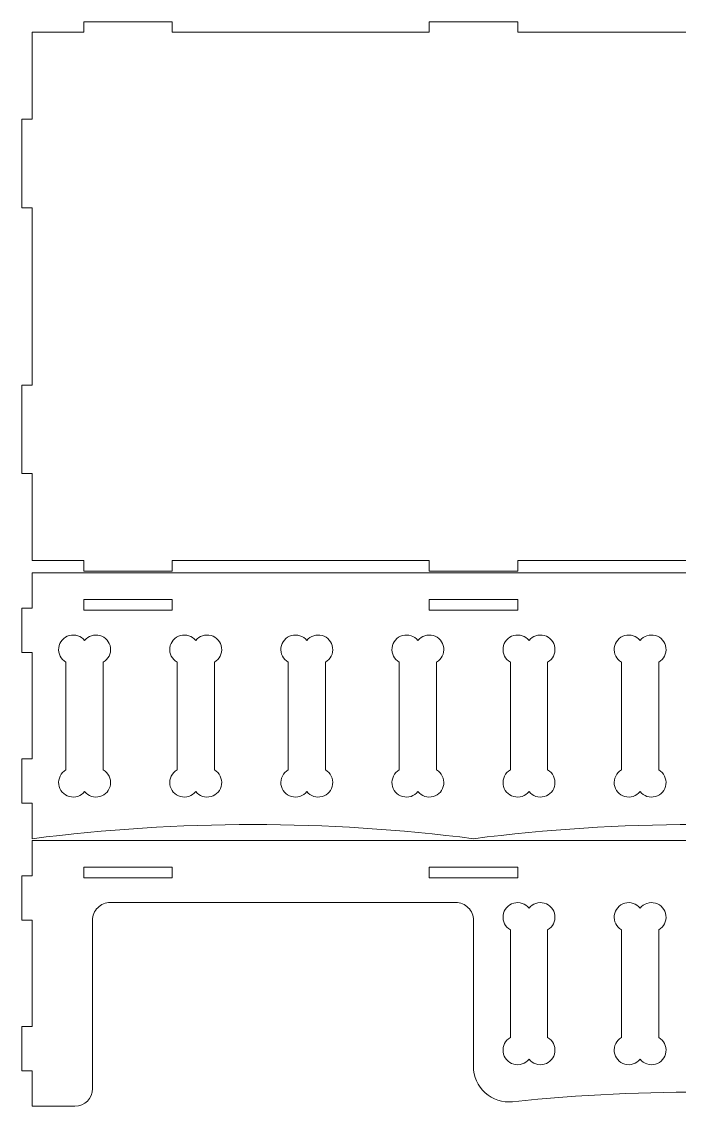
# Model space of a CAD drawing. Header units: millimetres. Extents: x -356 to 358, y -330 to 330.
# Drawn here: x -356 to 16, y -282 to 330 of the extents above; entities that cross this region are included whole.
import ezdxf

# ---------------------------------------------------------------- set-up
doc = ezdxf.new("R2010")
doc.units = ezdxf.units.MM
doc.header["$MEASUREMENT"] = 0
doc.layers.add('Camada 1', color=7, linetype='Continuous')

msp = doc.modelspace()

# ---------------------------------------------------------------- linework, layer by layer
at = {"layer": 'Camada 1', "color": 250, "lineweight": 20}
for points, knots in [([(148.4149, 26.4998), (148.4149, 26.4998), (148.4149, 75.4998), (148.4149, 75.4998), (148.4149, 75.4998), (148.4149, 75.4998), (154.4149, 75.4998), (154.4149, 75.4998), (154.4149, 75.4998), (154.4149, 75.4998), (154.4149, 125.4998), (154.4149, 125.4998), (154.4149, 125.4998), (154.4149, 125.4998), (148.4149, 125.4998), (148.4149, 125.4998), (148.4149, 125.4998), (148.4149, 125.4998), (148.4149, 225.4998), (148.4149, 225.4998), (148.4149, 225.4998), (148.4149, 225.4998), (154.4149, 225.4998), (154.4149, 225.4998), (154.4149, 225.4998), (154.4149, 225.4998), (154.4149, 275.4998), (154.4149, 275.4998), (154.4149, 275.4998), (154.4149, 275.4998), (148.4149, 275.4998), (148.4149, 275.4998), (148.4149, 275.4998), (148.4149, 275.4998), (148.4149, 324.4998), (148.4149, 324.4998), (148.4149, 324.4998), (148.4149, 324.4998), (119.4149, 324.4998), (119.4149, 324.4998), (119.4149, 324.4998), (119.4149, 324.4998), (119.4149, 330.4998), (119.4149, 330.4998), (119.4149, 330.4998), (119.4149, 330.4998), (69.4149, 330.4998), (69.4149, 330.4998), (69.4149, 330.4998), (69.4149, 330.4998), (69.4149, 324.4998), (69.4149, 324.4998), (69.4149, 324.4998), (69.4149, 324.4998), (-75.5851, 324.4998), (-75.5851, 324.4998), (-75.5851, 324.4998), (-75.5851, 324.4998), (-75.5851, 330.4998), (-75.5851, 330.4998), (-75.5851, 330.4998), (-75.5851, 330.4998), (-125.5851, 330.4998), (-125.5851, 330.4998), (-125.5851, 330.4998), (-125.5851, 330.4998), (-125.5851, 324.4998), (-125.5851, 324.4998), (-125.5851, 324.4998), (-125.5851, 324.4998), (-270.5851, 324.4998), (-270.5851, 324.4998), (-270.5851, 324.4998), (-270.5851, 324.4998), (-270.5851, 330.4998), (-270.5851, 330.4998), (-270.5851, 330.4998), (-270.5851, 330.4998), (-320.5851, 330.4998), (-320.5851, 330.4998), (-320.5851, 330.4998), (-320.5851, 330.4998), (-320.5851, 324.4998), (-320.5851, 324.4998), (-320.5851, 324.4998), (-320.5851, 324.4998), (-349.5851, 324.4998), (-349.5851, 324.4998), (-349.5851, 324.4998), (-349.5851, 324.4998), (-349.5851, 275.4998), (-349.5851, 275.4998), (-349.5851, 275.4998), (-349.5851, 275.4998), (-355.5851, 275.4998), (-355.5851, 275.4998), (-355.5851, 275.4998), (-355.5851, 275.4998), (-355.5851, 225.4998), (-355.5851, 225.4998), (-355.5851, 225.4998), (-355.5851, 225.4998), (-349.5851, 225.4998), (-349.5851, 225.4998), (-349.5851, 225.4998), (-349.5851, 225.4998), (-349.5851, 125.4998), (-349.5851, 125.4998), (-349.5851, 125.4998), (-349.5851, 125.4998), (-355.5851, 125.4998), (-355.5851, 125.4998), (-355.5851, 125.4998), (-355.5851, 125.4998), (-355.5851, 75.4998), (-355.5851, 75.4998), (-355.5851, 75.4998), (-355.5851, 75.4998), (-349.5851, 75.4998), (-349.5851, 75.4998), (-349.5851, 75.4998), (-349.5851, 75.4998), (-349.5851, 26.4998), (-349.5851, 26.4998), (-349.5851, 26.4998), (-349.5851, 26.4998), (-320.5851, 26.4998), (-320.5851, 26.4998), (-320.5851, 26.4998), (-320.5851, 26.4998), (-320.5851, 20.4998), (-320.5851, 20.4998), (-320.5851, 20.4998), (-320.5851, 20.4998), (-270.5851, 20.4998), (-270.5851, 20.4998), (-270.5851, 20.4998), (-270.5851, 20.4998), (-270.5851, 26.4998), (-270.5851, 26.4998), (-270.5851, 26.4998), (-270.5851, 26.4998), (-125.5851, 26.4998), (-125.5851, 26.4998), (-125.5851, 26.4998), (-125.5851, 26.4998), (-125.5851, 20.4998), (-125.5851, 20.4998), (-125.5851, 20.4998), (-125.5851, 20.4998), (-75.5851, 20.4998), (-75.5851, 20.4998), (-75.5851, 20.4998), (-75.5851, 20.4998), (-75.5851, 26.4998), (-75.5851, 26.4998), (-75.5851, 26.4998), (-75.5851, 26.4998), (69.4149, 26.4998), (69.4149, 26.4998), (69.4149, 26.4998), (69.4149, 26.4998), (69.4149, 20.4998), (69.4149, 20.4998), (69.4149, 20.4998), (69.4149, 20.4998), (119.4149, 20.4998), (119.4149, 20.4998), (119.4149, 20.4998), (119.4149, 20.4998), (119.4149, 26.4998), (119.4149, 26.4998), (119.4149, 26.4998), (119.4149, 26.4998), (148.4149, 26.4998), (148.4149, 26.4998)], [0, 0, 0, 0, 0.02222222, 0.02222222, 0.02222222, 0.02222222, 0.04444444, 0.04444444, 0.04444444, 0.04444444, 0.06666667, 0.06666667, 0.06666667, 0.06666667, 0.08888889, 0.08888889, 0.08888889, 0.08888889, 0.11111111, 0.11111111, 0.11111111, 0.11111111, 0.13333333, 0.13333333, 0.13333333, 0.13333333, 0.15555556, 0.15555556, 0.15555556, 0.15555556, 0.17777778, 0.17777778, 0.17777778, 0.17777778, 0.2, 0.2, 0.2, 0.2, 0.22222222, 0.22222222, 0.22222222, 0.22222222, 0.24444444, 0.24444444, 0.24444444, 0.24444444, 0.26666667, 0.26666667, 0.26666667, 0.26666667, 0.28888889, 0.28888889, 0.28888889, 0.28888889, 0.31111111, 0.31111111, 0.31111111, 0.31111111, 0.33333333, 0.33333333, 0.33333333, 0.33333333, 0.35555556, 0.35555556, 0.35555556, 0.35555556, 0.37777778, 0.37777778, 0.37777778, 0.37777778, 0.4, 0.4, 0.4, 0.4, 0.42222222, 0.42222222, 0.42222222, 0.42222222, 0.44444444, 0.44444444, 0.44444444, 0.44444444, 0.46666667, 0.46666667, 0.46666667, 0.46666667, 0.48888889, 0.48888889, 0.48888889, 0.48888889, 0.51111111, 0.51111111, 0.51111111, 0.51111111, 0.53333333, 0.53333333, 0.53333333, 0.53333333, 0.55555556, 0.55555556, 0.55555556, 0.55555556, 0.57777778, 0.57777778, 0.57777778, 0.57777778, 0.6, 0.6, 0.6, 0.6, 0.62222222, 0.62222222, 0.62222222, 0.62222222, 0.64444444, 0.64444444, 0.64444444, 0.64444444, 0.66666667, 0.66666667, 0.66666667, 0.66666667, 0.68888889, 0.68888889, 0.68888889, 0.68888889, 0.71111111, 0.71111111, 0.71111111, 0.71111111, 0.73333333, 0.73333333, 0.73333333, 0.73333333, 0.75555556, 0.75555556, 0.75555556, 0.75555556, 0.77777778, 0.77777778, 0.77777778, 0.77777778, 0.8, 0.8, 0.8, 0.8, 0.82222222, 0.82222222, 0.82222222, 0.82222222, 0.84444444, 0.84444444, 0.84444444, 0.84444444, 0.86666667, 0.86666667, 0.86666667, 0.86666667, 0.88888889, 0.88888889, 0.88888889, 0.88888889, 0.91111111, 0.91111111, 0.91111111, 0.91111111, 0.93333333, 0.93333333, 0.93333333, 0.93333333, 0.95555556, 0.95555556, 0.95555556, 0.95555556, 1, 1, 1, 1]), ([(148.4149, 19.4998), (148.4149, 19.4998), (-349.5851, 19.4998), (-349.5851, 19.4998), (-349.5851, 19.4998), (-349.5851, 19.4998), (-349.5851, -0.5002), (-349.5851, -0.5002), (-349.5851, -0.5002), (-349.5851, -0.5002), (-355.5851, -0.5002), (-355.5851, -0.5002), (-355.5851, -0.5002), (-355.5851, -0.5002), (-355.5851, -25.5002), (-355.5851, -25.5002), (-355.5851, -25.5002), (-355.5851, -25.5002), (-349.5851, -25.5002), (-349.5851, -25.5002), (-349.5851, -25.5002), (-349.5851, -25.5002), (-349.5851, -85.5002), (-349.5851, -85.5002), (-349.5851, -85.5002), (-349.5851, -85.5002), (-355.5851, -85.5002), (-355.5851, -85.5002), (-355.5851, -85.5002), (-355.5851, -85.5002), (-355.5851, -110.5002), (-355.5851, -110.5002), (-355.5851, -110.5002), (-355.5851, -110.5002), (-349.5851, -110.5002), (-349.5851, -110.5002), (-349.5851, -110.5002), (-349.5851, -110.5002), (-349.5851, -130.5002), (-349.5851, -130.5002), (-349.5851, -130.5002), (-266.5931, -119.8335), (-183.5771, -119.8335), (-100.5851, -130.5002), (-100.5851, -130.5002), (-17.5931, -119.8335), (65.4229, -119.8335), (148.4149, -130.5002), (148.4149, -130.5002), (148.4149, -130.5002), (148.4149, -110.5002), (148.4149, -110.5002), (148.4149, -110.5002), (148.4149, -110.5002), (154.4149, -110.5002), (154.4149, -110.5002), (154.4149, -110.5002), (154.4149, -110.5002), (154.4149, -85.5002), (154.4149, -85.5002), (154.4149, -85.5002), (154.4149, -85.5002), (148.4149, -85.5002), (148.4149, -85.5002), (148.4149, -85.5002), (148.4149, -85.5002), (148.4149, -25.5002), (148.4149, -25.5002), (148.4149, -25.5002), (148.4149, -25.5002), (154.4149, -25.5002), (154.4149, -25.5002), (154.4149, -25.5002), (154.4149, -25.5002), (154.4149, -0.5002), (154.4149, -0.5002), (154.4149, -0.5002), (154.4149, -0.5002), (148.4149, -0.5002), (148.4149, -0.5002), (148.4149, -0.5002), (148.4149, -0.5002), (148.4149, 19.4998), (148.4149, 19.4998)], [0, 0, 0, 0, 0.04545455, 0.04545455, 0.04545455, 0.04545455, 0.09090909, 0.09090909, 0.09090909, 0.09090909, 0.13636364, 0.13636364, 0.13636364, 0.13636364, 0.18181818, 0.18181818, 0.18181818, 0.18181818, 0.22727273, 0.22727273, 0.22727273, 0.22727273, 0.27272727, 0.27272727, 0.27272727, 0.27272727, 0.31818182, 0.31818182, 0.31818182, 0.31818182, 0.36363636, 0.36363636, 0.36363636, 0.36363636, 0.40909091, 0.40909091, 0.40909091, 0.40909091, 0.45454545, 0.45454545, 0.45454545, 0.45454545, 0.5, 0.5, 0.5, 0.5, 0.54545455, 0.54545455, 0.54545455, 0.54545455, 0.59090909, 0.59090909, 0.59090909, 0.59090909, 0.63636364, 0.63636364, 0.63636364, 0.63636364, 0.68181818, 0.68181818, 0.68181818, 0.68181818, 0.72727273, 0.72727273, 0.72727273, 0.72727273, 0.77272727, 0.77272727, 0.77272727, 0.77272727, 0.81818182, 0.81818182, 0.81818182, 0.81818182, 0.86363636, 0.86363636, 0.86363636, 0.86363636, 0.90909091, 0.90909091, 0.90909091, 0.90909091, 1, 1, 1, 1]), ([(-270.5851, 4.4998), (-270.5851, 4.4998), (-270.5851, -1.5002), (-270.5851, -1.5002), (-270.5851, -1.5002), (-270.5851, -1.5002), (-320.5851, -1.5002), (-320.5851, -1.5002), (-320.5851, -1.5002), (-320.5851, -1.5002), (-320.5851, 4.4998), (-320.5851, 4.4998), (-320.5851, 4.4998), (-320.5851, 4.4998), (-270.5851, 4.4998), (-270.5851, 4.4998)], [0, 0, 0, 0, 0.2, 0.2, 0.2, 0.2, 0.4, 0.4, 0.4, 0.4, 0.6, 0.6, 0.6, 0.6, 1, 1, 1, 1]), ([(-125.5851, 4.4998), (-125.5851, 4.4998), (-75.5851, 4.4998), (-75.5851, 4.4998), (-75.5851, 4.4998), (-75.5851, 4.4998), (-75.5851, -1.5002), (-75.5851, -1.5002), (-75.5851, -1.5002), (-75.5851, -1.5002), (-125.5851, -1.5002), (-125.5851, -1.5002), (-125.5851, -1.5002), (-125.5851, -1.5002), (-125.5851, 4.4998), (-125.5851, 4.4998)], [0, 0, 0, 0, 0.2, 0.2, 0.2, 0.2, 0.4, 0.4, 0.4, 0.4, 0.6, 0.6, 0.6, 0.6, 1, 1, 1, 1]), ([(-305.473, -22.7692), (-305.0623, -26.0541), (-306.6664, -29.2638), (-309.5401, -30.9072), (-309.5401, -30.9072), (-309.5401, -30.9072), (-309.5401, -91.6998), (-309.5401, -91.6998), (-309.5401, -91.6998), (-306.6664, -93.3432), (-305.0623, -96.553), (-305.473, -99.8378), (-305.473, -99.8378), (-305.8837, -103.1226), (-308.2288, -105.8386), (-311.4187, -106.7238), (-311.4187, -106.7238), (-314.6086, -107.6089), (-318.0179, -106.4898), (-320.0626, -103.8864), (-320.0626, -103.8864), (-322.1073, -106.4898), (-325.5167, -107.6089), (-328.7065, -106.7238), (-328.7065, -106.7238), (-331.8964, -105.8386), (-334.2415, -103.1226), (-334.6523, -99.8378), (-334.6523, -99.8378), (-335.063, -96.5529), (-333.4588, -93.3432), (-330.5851, -91.6998), (-330.5851, -91.6998), (-330.5851, -91.6998), (-330.5851, -30.9072), (-330.5851, -30.9072), (-330.5851, -30.9072), (-333.4588, -29.2638), (-335.063, -26.0541), (-334.6523, -22.7692), (-334.6523, -22.7692), (-334.2415, -19.4844), (-331.8964, -16.7684), (-328.7065, -15.8832), (-328.7065, -15.8832), (-325.5167, -14.998), (-322.1073, -16.1172), (-320.0626, -18.7206), (-320.0626, -18.7206), (-318.0179, -16.1171), (-314.6085, -14.998), (-311.4187, -15.8832), (-311.4187, -15.8832), (-308.2288, -16.7684), (-305.8837, -19.4844), (-305.473, -22.7692)], [0, 0, 0, 0, 0.06666667, 0.06666667, 0.06666667, 0.06666667, 0.13333333, 0.13333333, 0.13333333, 0.13333333, 0.2, 0.2, 0.2, 0.2, 0.26666667, 0.26666667, 0.26666667, 0.26666667, 0.33333333, 0.33333333, 0.33333333, 0.33333333, 0.4, 0.4, 0.4, 0.4, 0.46666667, 0.46666667, 0.46666667, 0.46666667, 0.53333333, 0.53333333, 0.53333333, 0.53333333, 0.6, 0.6, 0.6, 0.6, 0.66666667, 0.66666667, 0.66666667, 0.66666667, 0.73333333, 0.73333333, 0.73333333, 0.73333333, 0.8, 0.8, 0.8, 0.8, 0.86666667, 0.86666667, 0.86666667, 0.86666667, 1, 1, 1, 1]), ([(-248.7108, -15.8832), (-245.5209, -16.7684), (-243.1758, -19.4844), (-242.7651, -22.7692), (-242.7651, -22.7692), (-242.3544, -26.0541), (-243.9586, -29.2638), (-246.8323, -30.9072), (-246.8323, -30.9072), (-246.8323, -30.9072), (-246.8322, -91.6998), (-246.8322, -91.6998), (-246.8322, -91.6998), (-243.9585, -93.3432), (-242.3544, -96.553), (-242.7651, -99.8378), (-242.7651, -99.8378), (-243.1759, -103.1226), (-245.521, -105.8386), (-248.7108, -106.7238), (-248.7108, -106.7238), (-251.9007, -107.6089), (-255.31, -106.4898), (-257.3548, -103.8864), (-257.3548, -103.8864), (-259.3995, -106.4898), (-262.8088, -107.6089), (-265.9987, -106.7238), (-265.9987, -106.7238), (-269.1886, -105.8386), (-271.5337, -103.1226), (-271.9444, -99.8378), (-271.9444, -99.8378), (-272.3551, -96.5529), (-270.751, -93.3432), (-267.8772, -91.6998), (-267.8772, -91.6998), (-267.8772, -91.6998), (-267.8772, -30.9072), (-267.8772, -30.9072), (-267.8772, -30.9072), (-270.751, -29.2638), (-272.3551, -26.0541), (-271.9444, -22.7692), (-271.9444, -22.7692), (-271.5337, -19.4844), (-269.1886, -16.7684), (-265.9987, -15.8832), (-265.9987, -15.8832), (-262.8088, -14.998), (-259.3995, -16.1172), (-257.3547, -18.7206), (-257.3547, -18.7206), (-255.31, -16.1171), (-251.9007, -14.998), (-248.7108, -15.8832)], [0, 0, 0, 0, 0.06666667, 0.06666667, 0.06666667, 0.06666667, 0.13333333, 0.13333333, 0.13333333, 0.13333333, 0.2, 0.2, 0.2, 0.2, 0.26666667, 0.26666667, 0.26666667, 0.26666667, 0.33333333, 0.33333333, 0.33333333, 0.33333333, 0.4, 0.4, 0.4, 0.4, 0.46666667, 0.46666667, 0.46666667, 0.46666667, 0.53333333, 0.53333333, 0.53333333, 0.53333333, 0.6, 0.6, 0.6, 0.6, 0.66666667, 0.66666667, 0.66666667, 0.66666667, 0.73333333, 0.73333333, 0.73333333, 0.73333333, 0.8, 0.8, 0.8, 0.8, 0.86666667, 0.86666667, 0.86666667, 0.86666667, 1, 1, 1, 1]), ([(-194.6469, -18.7206), (-192.6021, -16.1171), (-189.1928, -14.998), (-186.0029, -15.8832), (-186.0029, -15.8832), (-182.8131, -16.7684), (-180.468, -19.4844), (-180.0573, -22.7692), (-180.0573, -22.7692), (-179.6465, -26.0541), (-181.2507, -29.2638), (-184.1244, -30.9072), (-184.1244, -30.9072), (-184.1244, -30.9072), (-184.1244, -91.6998), (-184.1244, -91.6998), (-184.1244, -91.6998), (-181.2507, -93.3432), (-179.6465, -96.553), (-180.0573, -99.8378), (-180.0573, -99.8378), (-180.468, -103.1226), (-182.8131, -105.8386), (-186.003, -106.7238), (-186.003, -106.7238), (-189.1929, -107.6089), (-192.6022, -106.4898), (-194.6469, -103.8864), (-194.6469, -103.8864), (-196.6916, -106.4898), (-200.1009, -107.6089), (-203.2908, -106.7238), (-203.2908, -106.7238), (-206.4807, -105.8386), (-208.8258, -103.1226), (-209.2365, -99.8378), (-209.2365, -99.8378), (-209.6473, -96.5529), (-208.0431, -93.3432), (-205.1694, -91.6998), (-205.1694, -91.6998), (-205.1694, -91.6998), (-205.1694, -30.9072), (-205.1694, -30.9072), (-205.1694, -30.9072), (-208.0431, -29.2638), (-209.6473, -26.0541), (-209.2365, -22.7692), (-209.2365, -22.7692), (-208.8258, -19.4844), (-206.4807, -16.7684), (-203.2908, -15.8832), (-203.2908, -15.8832), (-200.1009, -14.998), (-196.6916, -16.1172), (-194.6469, -18.7206)], [0, 0, 0, 0, 0.06666667, 0.06666667, 0.06666667, 0.06666667, 0.13333333, 0.13333333, 0.13333333, 0.13333333, 0.2, 0.2, 0.2, 0.2, 0.26666667, 0.26666667, 0.26666667, 0.26666667, 0.33333333, 0.33333333, 0.33333333, 0.33333333, 0.4, 0.4, 0.4, 0.4, 0.46666667, 0.46666667, 0.46666667, 0.46666667, 0.53333333, 0.53333333, 0.53333333, 0.53333333, 0.6, 0.6, 0.6, 0.6, 0.66666667, 0.66666667, 0.66666667, 0.66666667, 0.73333333, 0.73333333, 0.73333333, 0.73333333, 0.8, 0.8, 0.8, 0.8, 0.86666667, 0.86666667, 0.86666667, 0.86666667, 1, 1, 1, 1]), ([(-117.3494, -22.7692), (-116.9387, -26.0541), (-118.5428, -29.2638), (-121.4166, -30.9072), (-121.4166, -30.9072), (-121.4166, -30.9072), (-121.4165, -91.6998), (-121.4165, -91.6998), (-121.4165, -91.6998), (-118.5428, -93.3432), (-116.9387, -96.553), (-117.3494, -99.8378), (-117.3494, -99.8378), (-117.7601, -103.1226), (-120.1052, -105.8386), (-123.2951, -106.7238), (-123.2951, -106.7238), (-126.485, -107.6089), (-129.8943, -106.4898), (-131.939, -103.8864), (-131.939, -103.8864), (-133.9838, -106.4898), (-137.3931, -107.6089), (-140.583, -106.7238), (-140.583, -106.7238), (-143.7728, -105.8386), (-146.1179, -103.1226), (-146.5287, -99.8378), (-146.5287, -99.8378), (-146.9394, -96.5529), (-145.3352, -93.3432), (-142.4615, -91.6998), (-142.4615, -91.6998), (-142.4615, -91.6998), (-142.4615, -30.9072), (-142.4615, -30.9072), (-142.4615, -30.9072), (-145.3352, -29.2638), (-146.9394, -26.0541), (-146.5287, -22.7692), (-146.5287, -22.7692), (-146.1179, -19.4844), (-143.7728, -16.7684), (-140.583, -15.8832), (-140.583, -15.8832), (-137.3931, -14.998), (-133.9838, -16.1172), (-131.939, -18.7206), (-131.939, -18.7206), (-129.8943, -16.1171), (-126.485, -14.998), (-123.2951, -15.8832), (-123.2951, -15.8832), (-120.1052, -16.7684), (-117.7601, -19.4844), (-117.3494, -22.7692)], [0, 0, 0, 0, 0.06666667, 0.06666667, 0.06666667, 0.06666667, 0.13333333, 0.13333333, 0.13333333, 0.13333333, 0.2, 0.2, 0.2, 0.2, 0.26666667, 0.26666667, 0.26666667, 0.26666667, 0.33333333, 0.33333333, 0.33333333, 0.33333333, 0.4, 0.4, 0.4, 0.4, 0.46666667, 0.46666667, 0.46666667, 0.46666667, 0.53333333, 0.53333333, 0.53333333, 0.53333333, 0.6, 0.6, 0.6, 0.6, 0.66666667, 0.66666667, 0.66666667, 0.66666667, 0.73333333, 0.73333333, 0.73333333, 0.73333333, 0.8, 0.8, 0.8, 0.8, 0.86666667, 0.86666667, 0.86666667, 0.86666667, 1, 1, 1, 1]), ([(-77.8751, -15.8832), (-74.6852, -14.998), (-71.2759, -16.1172), (-69.2311, -18.7206), (-69.2311, -18.7206), (-67.1864, -16.1171), (-63.7771, -14.998), (-60.5872, -15.8832), (-60.5872, -15.8832), (-57.3973, -16.7684), (-55.0523, -19.4844), (-54.6415, -22.7692), (-54.6415, -22.7692), (-54.2308, -26.0541), (-55.835, -29.2638), (-58.7087, -30.9072), (-58.7087, -30.9072), (-58.7087, -30.9072), (-58.7087, -91.6998), (-58.7087, -91.6998), (-58.7087, -91.6998), (-55.8349, -93.3432), (-54.2308, -96.553), (-54.6415, -99.8378), (-54.6415, -99.8378), (-55.0523, -103.1226), (-57.3974, -105.8386), (-60.5873, -106.7238), (-60.5873, -106.7238), (-63.7771, -107.6089), (-67.1864, -106.4898), (-69.2312, -103.8864), (-69.2312, -103.8864), (-71.2759, -106.4898), (-74.6852, -107.6089), (-77.8751, -106.7238), (-77.8751, -106.7238), (-81.065, -105.8386), (-83.4101, -103.1226), (-83.8208, -99.8378), (-83.8208, -99.8378), (-84.2315, -96.5529), (-82.6274, -93.3432), (-79.7536, -91.6998), (-79.7536, -91.6998), (-79.7536, -91.6998), (-79.7536, -30.9072), (-79.7536, -30.9072), (-79.7536, -30.9072), (-82.6274, -29.2638), (-84.2315, -26.0541), (-83.8208, -22.7692), (-83.8208, -22.7692), (-83.4101, -19.4844), (-81.065, -16.7684), (-77.8751, -15.8832)], [0, 0, 0, 0, 0.06666667, 0.06666667, 0.06666667, 0.06666667, 0.13333333, 0.13333333, 0.13333333, 0.13333333, 0.2, 0.2, 0.2, 0.2, 0.26666667, 0.26666667, 0.26666667, 0.26666667, 0.33333333, 0.33333333, 0.33333333, 0.33333333, 0.4, 0.4, 0.4, 0.4, 0.46666667, 0.46666667, 0.46666667, 0.46666667, 0.53333333, 0.53333333, 0.53333333, 0.53333333, 0.6, 0.6, 0.6, 0.6, 0.66666667, 0.66666667, 0.66666667, 0.66666667, 0.73333333, 0.73333333, 0.73333333, 0.73333333, 0.8, 0.8, 0.8, 0.8, 0.86666667, 0.86666667, 0.86666667, 0.86666667, 1, 1, 1, 1]), ([(8.0663, -22.7692), (8.477, -26.0541), (6.8729, -29.2638), (3.9992, -30.9072), (3.9992, -30.9072), (3.9992, -30.9072), (3.9992, -91.6998), (3.9992, -91.6998), (3.9992, -91.6998), (6.8729, -93.3432), (8.4771, -96.553), (8.0663, -99.8378), (8.0663, -99.8378), (7.6556, -103.1226), (5.3105, -105.8386), (2.1206, -106.7238), (2.1206, -106.7238), (-1.0693, -107.6089), (-4.4786, -106.4898), (-6.5233, -103.8864), (-6.5233, -103.8864), (-8.568, -106.4898), (-11.9773, -107.6089), (-15.1672, -106.7238), (-15.1672, -106.7238), (-18.3571, -105.8386), (-20.7022, -103.1226), (-21.1129, -99.8378), (-21.1129, -99.8378), (-21.5237, -96.5529), (-19.9195, -93.3432), (-17.0458, -91.6998), (-17.0458, -91.6998), (-17.0458, -91.6998), (-17.0458, -30.9072), (-17.0458, -30.9072), (-17.0458, -30.9072), (-19.9195, -29.2638), (-21.5237, -26.0541), (-21.1129, -22.7692), (-21.1129, -22.7692), (-20.7022, -19.4844), (-18.3571, -16.7684), (-15.1672, -15.8832), (-15.1672, -15.8832), (-11.9773, -14.998), (-8.568, -16.1172), (-6.5233, -18.7206), (-6.5233, -18.7206), (-4.4785, -16.1171), (-1.0692, -14.998), (2.1206, -15.8832), (2.1206, -15.8832), (5.3105, -16.7684), (7.6556, -19.4844), (8.0663, -22.7692)], [0, 0, 0, 0, 0.06666667, 0.06666667, 0.06666667, 0.06666667, 0.13333333, 0.13333333, 0.13333333, 0.13333333, 0.2, 0.2, 0.2, 0.2, 0.26666667, 0.26666667, 0.26666667, 0.26666667, 0.33333333, 0.33333333, 0.33333333, 0.33333333, 0.4, 0.4, 0.4, 0.4, 0.46666667, 0.46666667, 0.46666667, 0.46666667, 0.53333333, 0.53333333, 0.53333333, 0.53333333, 0.6, 0.6, 0.6, 0.6, 0.66666667, 0.66666667, 0.66666667, 0.66666667, 0.73333333, 0.73333333, 0.73333333, 0.73333333, 0.8, 0.8, 0.8, 0.8, 0.86666667, 0.86666667, 0.86666667, 0.86666667, 1, 1, 1, 1]), ([(-349.5851, -131.5002), (-349.5851, -131.5002), (-349.5851, -151.5002), (-349.5851, -151.5002), (-349.5851, -151.5002), (-349.5851, -151.5002), (-355.5851, -151.5002), (-355.5851, -151.5002), (-355.5851, -151.5002), (-355.5851, -151.5002), (-355.5851, -176.5002), (-355.5851, -176.5002), (-355.5851, -176.5002), (-355.5851, -176.5002), (-349.5851, -176.5002), (-349.5851, -176.5002), (-349.5851, -176.5002), (-349.5851, -176.5002), (-349.5851, -236.5002), (-349.5851, -236.5002), (-349.5851, -236.5002), (-349.5851, -236.5002), (-355.5851, -236.5002), (-355.5851, -236.5002), (-355.5851, -236.5002), (-355.5851, -236.5002), (-355.5851, -261.5002), (-355.5851, -261.5002), (-355.5851, -261.5002), (-355.5851, -261.5002), (-349.5851, -261.5002), (-349.5851, -261.5002), (-349.5851, -261.5002), (-349.5851, -261.5002), (-349.5851, -281.5002), (-349.5851, -281.5002), (-349.5851, -281.5002), (-349.5851, -281.5002), (-325.5851, -281.5002), (-325.5851, -281.5002), (-325.5851, -281.5002), (-320.0623, -281.5002), (-315.5851, -277.0231), (-315.5851, -271.5002), (-315.5851, -271.5002), (-315.5851, -271.5002), (-315.5851, -176.5002), (-315.5851, -176.5002), (-315.5851, -176.5002), (-315.5851, -173.848), (-314.5315, -171.3045), (-312.6562, -169.4291), (-312.6562, -169.4291), (-310.7808, -167.5538), (-308.2373, -166.5002), (-305.5851, -166.5002), (-305.5851, -166.5002), (-305.5851, -166.5002), (-110.5851, -166.5002), (-110.5851, -166.5002), (-110.5851, -166.5002), (-107.9329, -166.5002), (-105.3894, -167.5538), (-103.514, -169.4291), (-103.514, -169.4291), (-101.6387, -171.3045), (-100.5851, -173.848), (-100.5851, -176.5002), (-100.5851, -176.5002), (-100.5851, -176.5002), (-100.5851, -259.0249), (-100.5851, -259.0249), (-100.5851, -259.0249), (-100.5851, -264.6945), (-98.1788, -270.0977), (-93.9646, -273.8905), (-93.9646, -273.8905), (-89.7505, -277.6834), (-84.1246, -279.5094), (-78.4863, -278.9144), (-78.4863, -278.9144), (-2.677, -270.9147), (72.8066, -271.7825), (148.4149, -281.5002), (148.4149, -281.5002), (148.4149, -281.5002), (148.4149, -261.5002), (148.4149, -261.5002), (148.4149, -261.5002), (148.4149, -261.5002), (154.4149, -261.5002), (154.4149, -261.5002), (154.4149, -261.5002), (154.4149, -261.5002), (154.4149, -236.5002), (154.4149, -236.5002), (154.4149, -236.5002), (154.4149, -236.5002), (148.4149, -236.5002), (148.4149, -236.5002), (148.4149, -236.5002), (148.4149, -236.5002), (148.4149, -176.5002), (148.4149, -176.5002), (148.4149, -176.5002), (148.4149, -176.5002), (154.4149, -176.5002), (154.4149, -176.5002), (154.4149, -176.5002), (154.4149, -176.5002), (154.4149, -151.5002), (154.4149, -151.5002), (154.4149, -151.5002), (154.4149, -151.5002), (148.4149, -151.5002), (148.4149, -151.5002), (148.4149, -151.5002), (148.4149, -151.5002), (148.4149, -131.5002), (148.4149, -131.5002), (148.4149, -131.5002), (148.4149, -131.5002), (-349.5851, -131.5002), (-349.5851, -131.5002)], [0, 0, 0, 0, 0.03125, 0.03125, 0.03125, 0.03125, 0.0625, 0.0625, 0.0625, 0.0625, 0.09375, 0.09375, 0.09375, 0.09375, 0.125, 0.125, 0.125, 0.125, 0.15625, 0.15625, 0.15625, 0.15625, 0.1875, 0.1875, 0.1875, 0.1875, 0.21875, 0.21875, 0.21875, 0.21875, 0.25, 0.25, 0.25, 0.25, 0.28125, 0.28125, 0.28125, 0.28125, 0.3125, 0.3125, 0.3125, 0.3125, 0.34375, 0.34375, 0.34375, 0.34375, 0.375, 0.375, 0.375, 0.375, 0.40625, 0.40625, 0.40625, 0.40625, 0.4375, 0.4375, 0.4375, 0.4375, 0.46875, 0.46875, 0.46875, 0.46875, 0.5, 0.5, 0.5, 0.5, 0.53125, 0.53125, 0.53125, 0.53125, 0.5625, 0.5625, 0.5625, 0.5625, 0.59375, 0.59375, 0.59375, 0.59375, 0.625, 0.625, 0.625, 0.625, 0.65625, 0.65625, 0.65625, 0.65625, 0.6875, 0.6875, 0.6875, 0.6875, 0.71875, 0.71875, 0.71875, 0.71875, 0.75, 0.75, 0.75, 0.75, 0.78125, 0.78125, 0.78125, 0.78125, 0.8125, 0.8125, 0.8125, 0.8125, 0.84375, 0.84375, 0.84375, 0.84375, 0.875, 0.875, 0.875, 0.875, 0.90625, 0.90625, 0.90625, 0.90625, 0.9375, 0.9375, 0.9375, 0.9375, 1, 1, 1, 1]), ([(-270.5851, -146.5002), (-270.5851, -146.5002), (-270.5851, -152.5002), (-270.5851, -152.5002), (-270.5851, -152.5002), (-270.5851, -152.5002), (-320.5851, -152.5002), (-320.5851, -152.5002), (-320.5851, -152.5002), (-320.5851, -152.5002), (-320.5851, -146.5002), (-320.5851, -146.5002), (-320.5851, -146.5002), (-320.5851, -146.5002), (-270.5851, -146.5002), (-270.5851, -146.5002)], [0, 0, 0, 0, 0.2, 0.2, 0.2, 0.2, 0.4, 0.4, 0.4, 0.4, 0.6, 0.6, 0.6, 0.6, 1, 1, 1, 1]), ([(-125.5851, -152.5002), (-125.5851, -152.5002), (-125.5851, -146.5002), (-125.5851, -146.5002), (-125.5851, -146.5002), (-125.5851, -146.5002), (-75.5851, -146.5002), (-75.5851, -146.5002), (-75.5851, -146.5002), (-75.5851, -146.5002), (-75.5851, -152.5002), (-75.5851, -152.5002), (-75.5851, -152.5002), (-75.5851, -152.5002), (-125.5851, -152.5002), (-125.5851, -152.5002)], [0, 0, 0, 0, 0.2, 0.2, 0.2, 0.2, 0.4, 0.4, 0.4, 0.4, 0.6, 0.6, 0.6, 0.6, 1, 1, 1, 1]), ([(-79.7536, -181.9072), (-82.6274, -180.2638), (-84.2315, -177.0541), (-83.8208, -173.7692), (-83.8208, -173.7692), (-83.4101, -170.4844), (-81.065, -167.7684), (-77.8751, -166.8832), (-77.8751, -166.8832), (-74.6852, -165.998), (-71.2759, -167.1172), (-69.2311, -169.7206), (-69.2311, -169.7206), (-67.1864, -167.1171), (-63.7771, -165.998), (-60.5872, -166.8832), (-60.5872, -166.8832), (-57.3973, -167.7684), (-55.0523, -170.4844), (-54.6415, -173.7692), (-54.6415, -173.7692), (-54.2308, -177.0541), (-55.835, -180.2638), (-58.7087, -181.9072), (-58.7087, -181.9072), (-58.7087, -181.9072), (-58.7087, -242.6998), (-58.7087, -242.6998), (-58.7087, -242.6998), (-55.8349, -244.3432), (-54.2308, -247.553), (-54.6415, -250.8378), (-54.6415, -250.8378), (-55.0523, -254.1226), (-57.3974, -256.8386), (-60.5873, -257.7238), (-60.5873, -257.7238), (-63.7771, -258.6089), (-67.1864, -257.4898), (-69.2312, -254.8864), (-69.2312, -254.8864), (-71.2759, -257.4898), (-74.6852, -258.6089), (-77.8751, -257.7238), (-77.8751, -257.7238), (-81.065, -256.8386), (-83.4101, -254.1226), (-83.8208, -250.8378), (-83.8208, -250.8378), (-84.2315, -247.5529), (-82.6274, -244.3432), (-79.7536, -242.6998), (-79.7536, -242.6998), (-79.7536, -242.6998), (-79.7536, -181.9072), (-79.7536, -181.9072)], [0, 0, 0, 0, 0.06666667, 0.06666667, 0.06666667, 0.06666667, 0.13333333, 0.13333333, 0.13333333, 0.13333333, 0.2, 0.2, 0.2, 0.2, 0.26666667, 0.26666667, 0.26666667, 0.26666667, 0.33333333, 0.33333333, 0.33333333, 0.33333333, 0.4, 0.4, 0.4, 0.4, 0.46666667, 0.46666667, 0.46666667, 0.46666667, 0.53333333, 0.53333333, 0.53333333, 0.53333333, 0.6, 0.6, 0.6, 0.6, 0.66666667, 0.66666667, 0.66666667, 0.66666667, 0.73333333, 0.73333333, 0.73333333, 0.73333333, 0.8, 0.8, 0.8, 0.8, 0.86666667, 0.86666667, 0.86666667, 0.86666667, 1, 1, 1, 1]), ([(-21.1129, -173.7692), (-20.7022, -170.4844), (-18.3571, -167.7684), (-15.1672, -166.8832), (-15.1672, -166.8832), (-11.9773, -165.998), (-8.568, -167.1172), (-6.5233, -169.7206), (-6.5233, -169.7206), (-4.4785, -167.1171), (-1.0692, -165.998), (2.1206, -166.8832), (2.1206, -166.8832), (5.3105, -167.7684), (7.6556, -170.4844), (8.0663, -173.7692), (8.0663, -173.7692), (8.477, -177.0541), (6.8729, -180.2638), (3.9992, -181.9072), (3.9992, -181.9072), (3.9992, -181.9072), (3.9992, -242.6998), (3.9992, -242.6998), (3.9992, -242.6998), (6.8729, -244.3432), (8.4771, -247.553), (8.0663, -250.8378), (8.0663, -250.8378), (7.6556, -254.1226), (5.3105, -256.8386), (2.1206, -257.7238), (2.1206, -257.7238), (-1.0693, -258.6089), (-4.4786, -257.4898), (-6.5233, -254.8864), (-6.5233, -254.8864), (-8.568, -257.4898), (-11.9773, -258.6089), (-15.1672, -257.7238), (-15.1672, -257.7238), (-18.3571, -256.8386), (-20.7022, -254.1226), (-21.1129, -250.8378), (-21.1129, -250.8378), (-21.5237, -247.5529), (-19.9195, -244.3432), (-17.0458, -242.6998), (-17.0458, -242.6998), (-17.0458, -242.6998), (-17.0458, -181.9072), (-17.0458, -181.9072), (-17.0458, -181.9072), (-19.9195, -180.2638), (-21.5237, -177.0541), (-21.1129, -173.7692)], [0, 0, 0, 0, 0.06666667, 0.06666667, 0.06666667, 0.06666667, 0.13333333, 0.13333333, 0.13333333, 0.13333333, 0.2, 0.2, 0.2, 0.2, 0.26666667, 0.26666667, 0.26666667, 0.26666667, 0.33333333, 0.33333333, 0.33333333, 0.33333333, 0.4, 0.4, 0.4, 0.4, 0.46666667, 0.46666667, 0.46666667, 0.46666667, 0.53333333, 0.53333333, 0.53333333, 0.53333333, 0.6, 0.6, 0.6, 0.6, 0.66666667, 0.66666667, 0.66666667, 0.66666667, 0.73333333, 0.73333333, 0.73333333, 0.73333333, 0.8, 0.8, 0.8, 0.8, 0.86666667, 0.86666667, 0.86666667, 0.86666667, 1, 1, 1, 1])]:
    msp.add_open_spline(points, degree=3, knots=knots, dxfattribs=at)

doc.saveas('drawing.dxf')
